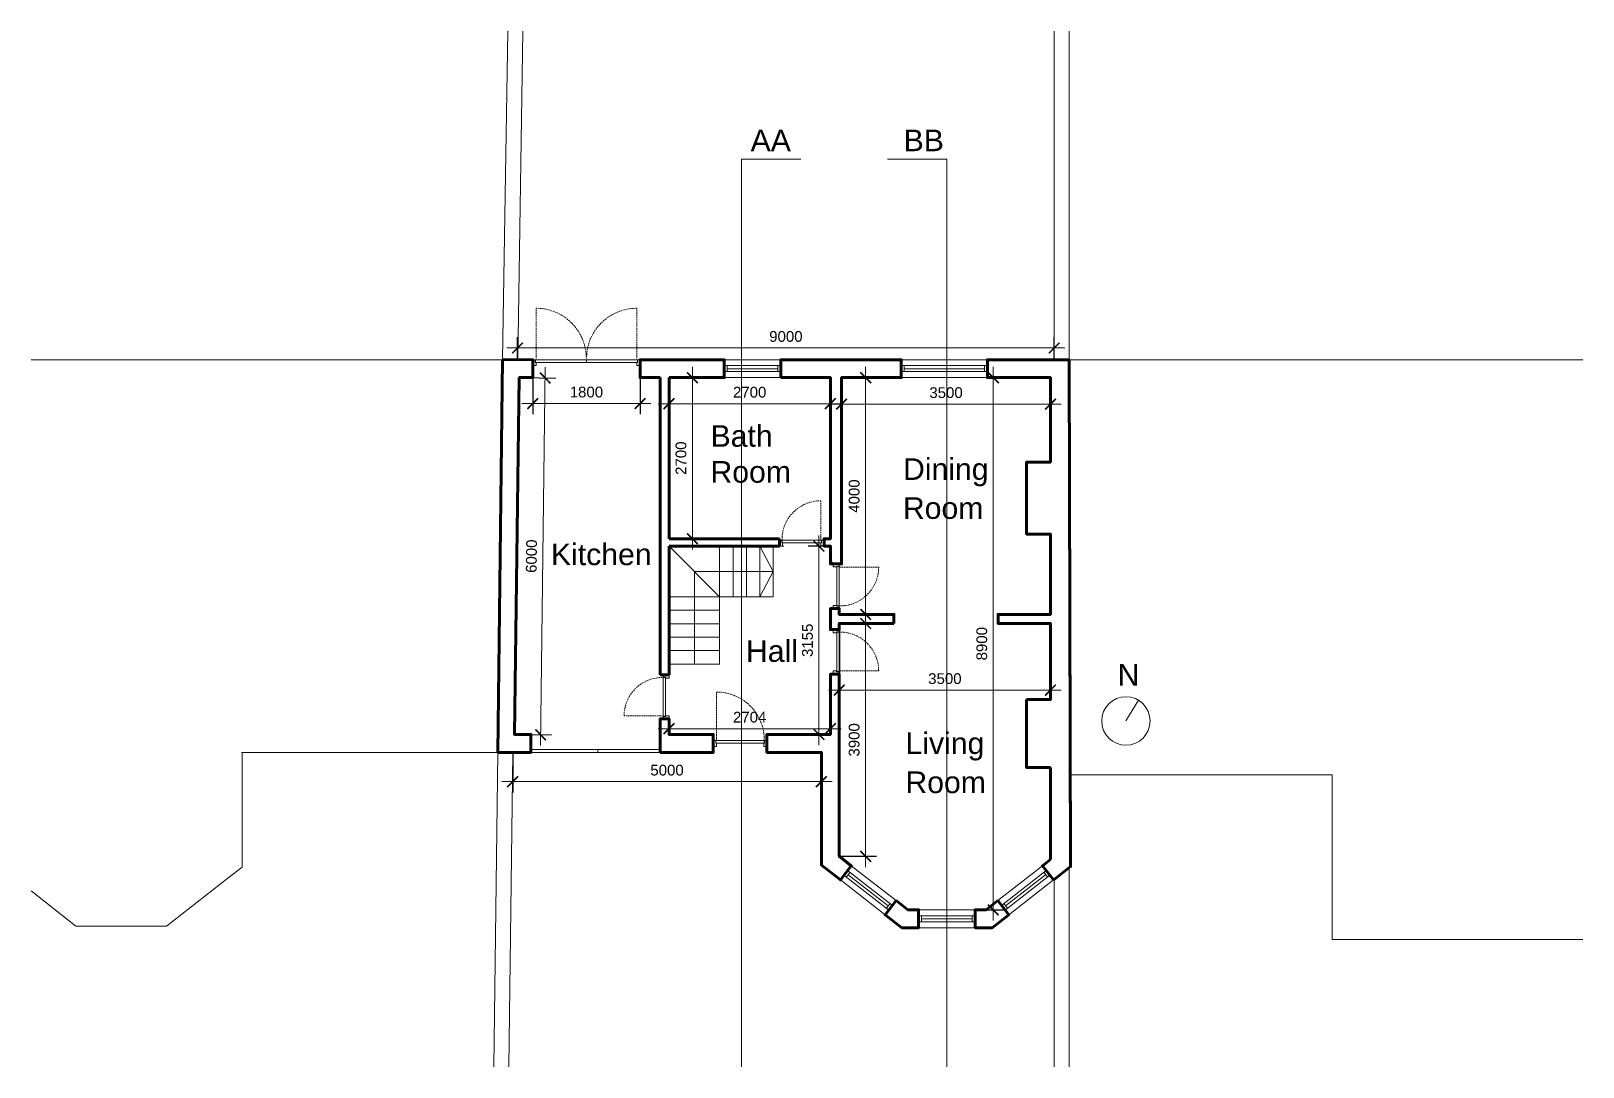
# Model space of a CAD drawing. Header units: millimetres. Extents: x -176873 to 104254, y -63587 to 101719.
# Drawn here: x 6540 to 32551, y -35358 to -18004 of the extents above; entities that cross this region are included whole.
import ezdxf

# ---------------------------------------------------------------- set-up
doc = ezdxf.new("R2010")
doc.units = ezdxf.units.MM
doc.layers.get('Defpoints').update_dxf_attribs({"lineweight": 5})
for name, color, linetype, lineweight in [('a-Dimension 10', 3, 'Continuous', 5), ('a-Dimension 200', 3, 'Continuous', 5), ('a-Hatch', 8, 'Continuous', 5)]:
    doc.layers.add(name, color=color, linetype=linetype, lineweight=lineweight)
for name, color, linetype in [('PDF2_25205$165$Griffith$Avenue$Survey$a-Above', 7, 'Continuous'), ('PDF2_Text', 7, 'Continuous'), ('PDF_25205$165$Griffith$Avenue$Survey$a-Elevation$2', 7, 'Continuous'), ('PDF_25205$165$Griffith$Avenue$Survey$a-Elevation$4', 7, 'Continuous'), ('PDF_25205$165$Griffith$Avenue$Survey$a-Hatch', 7, 'Continuous'), ('PDF_25205$165$Griffith$Avenue$Survey$a-Stairs', 7, 'Continuous'), ('PDF_25205$165$Griffith$Avenue$Survey$a-Walls', 7, 'Continuous'), ('PDF_25205$165$Griffith$Avenue$Survey$a-Windows', 7, 'Continuous'), ('PDF_a-Dimension 100', 7, 'Continuous')]:
    doc.layers.add(name, color=color, linetype=linetype)
doc.layers.add('PDF_25205$165$Griffith$Avenue$Survey$a-Doors', color=7, linetype='Continuous', true_color=0x989898)
doc.styles.add('Arial 100', font='Arial.ttf', dxfattribs={"height": 180})
doc.styles.add('PDF ArialMT', font='Arial.ttf')
doc.dimstyles.new('Arial Dimension 100', dxfattribs={"dimtxt": 180, "dimasz": 180, "dimexe": 180, "dimexo": 0, "dimgap": 100, "dimtad": 1, "dimdec": 0, "dimzin": 0, "dimdsep": 46, "dimtxsty": 'Arial 100', "dimblk": 'ARCHTICK', "dimcen": 0, "dimdle": 180, "dimclrd": 256, "dimclre": 256, "dimclrt": 7, "dimadec": 0, "dimazin": 0, "dimtfac": 1, "dimtdec": 0, "dimtix": 1, "dimtmove": 1, "dimatfit": 3, "dimldrblk": 'OPEN30', "dimfxl": 1, "dimtolj": 1, "dimtzin": 0, "dimlwd": -1, "dimarcsym": 0})

# ---------------------------------------------------------------- blocks, each defined once
blk = doc.blocks.new('_ArchTick')
at = {"layer": 'a-Dimension 10', "color": 0, "const_width": 0.15}
blk.add_lwpolyline([(-0.5, -0.5), (0.5, 0.5)], dxfattribs=at)
blk = doc.blocks.new('*D56')
at = {"layer": 'a-Dimension 200', "lineweight": -2, "transparency": 16777216}
for p, q in [((14949, -23811), (14949, -24425)), ((16749, -23811), (16749, -24425))]:
    blk.add_line(p, q, dxfattribs=at)
at = {"layer": 'a-Dimension 200', "transparency": 16777216}
blk.add_line((14769, -24245), (16929, -24245), dxfattribs=at)
at = {"layer": 'Defpoints', "color": 0, "transparency": 16777216}
for p in [(14949, -23811), (16749, -23811), (16749, -24245)]:
    blk.add_point(p, dxfattribs=at)
at = {"layer": 'a-Dimension 200', "transparency": 16777216, "xscale": 180, "yscale": 180, "zscale": 180, "rotation": 180}
blk.add_blockref('_ArchTick', (14949, -24245), dxfattribs=at)
at = {"layer": 'a-Dimension 200', "transparency": 16777216, "xscale": 180, "yscale": 180, "zscale": 180}
blk.add_blockref('_ArchTick', (16749, -24245), dxfattribs=at)
at = {"layer": 'a-Dimension 200', "color": 7, "transparency": 16777216, "insert": (15849, -24053), "char_height": 180, "attachment_point": 5, "style": 'Arial 100'}
blk.add_mtext('\\A1;1800', dxfattribs=at)
blk = doc.blocks.new('_Open30')
at = {"layer": 'a-Hatch', "color": 0, "lineweight": -2}
for p, q in [((-1, 0.27), (0, 0)), ((0, 0), (-1, -0.27)), ((0, 0), (-1, 0))]:
    blk.add_line(p, q, dxfattribs=at)
blk = doc.blocks.new('*D57')
at = {"layer": 'a-Dimension 200', "transparency": 16777216}
blk.add_line((15160, -23636), (15080, -29974), dxfattribs=at)
at = {"layer": 'a-Dimension 200', "lineweight": -2, "transparency": 16777216}
for p, q in [((14771, -23811), (15338, -23818)), ((14695, -29789), (15262, -29796))]:
    blk.add_line(p, q, dxfattribs=at)
at = {"layer": 'Defpoints', "color": 0, "transparency": 16777216}
for p in [(14771, -23811), (14695, -29789), (15082, -29794)]:
    blk.add_point(p, dxfattribs=at)
at = {"layer": 'a-Dimension 200', "transparency": 16777216, "xscale": 180, "yscale": 180, "zscale": 180}
for p, rotation in [((15158, -23816), 89.2698986124096), ((15082, -29794), 269.2698986124096)]:
    blk.add_blockref('_ArchTick', p, dxfattribs=dict(at, rotation=rotation))
at = {"layer": 'a-Dimension 200', "color": 7, "transparency": 16777216, "insert": (14928, -26802), "char_height": 180, "attachment_point": 5, "rotation": 89.2699, "style": 'Arial 100'}
blk.add_mtext('\\A1;6000', dxfattribs=at)
blk = doc.blocks.new('*D58')
at = {"layer": 'a-Dimension 200', "lineweight": -2, "transparency": 16777216}
for p, q in [((14613, -30089), (14613, -30759)), ((19787, -30089), (19787, -30759))]:
    blk.add_line(p, q, dxfattribs=at)
at = {"layer": 'a-Dimension 200', "transparency": 16777216}
blk.add_line((14433, -30579), (19967, -30579), dxfattribs=at)
at = {"layer": 'Defpoints', "color": 0, "transparency": 16777216}
for p in [(14613, -30089), (19787, -30089), (19787, -30579)]:
    blk.add_point(p, dxfattribs=at)
at = {"layer": 'a-Dimension 200', "transparency": 16777216, "xscale": 180, "yscale": 180, "zscale": 180, "rotation": 180}
blk.add_blockref('_ArchTick', (14613, -30579), dxfattribs=at)
at = {"layer": 'a-Dimension 200', "transparency": 16777216, "xscale": 180, "yscale": 180, "zscale": 180}
blk.add_blockref('_ArchTick', (19787, -30579), dxfattribs=at)
at = {"layer": 'a-Dimension 200', "color": 7, "transparency": 16777216, "insert": (17200, -30387), "char_height": 180, "attachment_point": 5, "style": 'Arial 100'}
blk.add_mtext('\\A1;5000', dxfattribs=at)
blk = doc.blocks.new('*D59')
at = {"layer": 'a-Dimension 200', "lineweight": -2, "transparency": 16777216}
for p, q in [((17233, -23811), (17233, -24427)), ((19937, -23811), (19937, -24427))]:
    blk.add_line(p, q, dxfattribs=at)
at = {"layer": 'a-Dimension 200', "transparency": 16777216}
blk.add_line((17053, -24247), (20117, -24247), dxfattribs=at)
at = {"layer": 'Defpoints', "color": 0, "transparency": 16777216}
for p in [(17233, -23811), (19937, -23811), (19937, -24247)]:
    blk.add_point(p, dxfattribs=at)
at = {"layer": 'a-Dimension 200', "transparency": 16777216, "xscale": 180, "yscale": 180, "zscale": 180, "rotation": 180}
blk.add_blockref('_ArchTick', (17233, -24247), dxfattribs=at)
at = {"layer": 'a-Dimension 200', "transparency": 16777216, "xscale": 180, "yscale": 180, "zscale": 180}
blk.add_blockref('_ArchTick', (19937, -24247), dxfattribs=at)
at = {"layer": 'a-Dimension 200', "color": 7, "transparency": 16777216, "insert": (18585, -24055), "char_height": 180, "attachment_point": 5, "style": 'Arial 100'}
blk.add_mtext('\\A1;2700', dxfattribs=at)
blk = doc.blocks.new('*D60')
at = {"layer": 'a-Dimension 200', "transparency": 16777216}
blk.add_line((17626, -23631), (17626, -26689), dxfattribs=at)
at = {"layer": 'a-Dimension 200', "lineweight": -2, "transparency": 16777216}
for p, q in [((17233, -23811), (17806, -23811)), ((17233, -26509), (17806, -26509))]:
    blk.add_line(p, q, dxfattribs=at)
at = {"layer": 'Defpoints', "color": 0, "transparency": 16777216}
for p in [(17233, -23811), (17233, -26509), (17626, -26509)]:
    blk.add_point(p, dxfattribs=at)
at = {"layer": 'a-Dimension 200', "transparency": 16777216, "xscale": 180, "yscale": 180, "zscale": 180}
for p, rotation in [((17626, -23811), 90), ((17626, -26509), 270)]:
    blk.add_blockref('_ArchTick', p, dxfattribs=dict(at, rotation=rotation))
at = {"layer": 'a-Dimension 200', "color": 7, "transparency": 16777216, "insert": (17434, -25160), "char_height": 180, "attachment_point": 5, "rotation": 90, "style": 'Arial 100'}
blk.add_mtext('\\A1;2700', dxfattribs=at)
blk = doc.blocks.new('*D61')
at = {"layer": 'a-Dimension 200', "lineweight": -2, "transparency": 16777216}
for p, q in [((20126, -23811), (20126, -24435)), ((23626, -23811), (23626, -24435))]:
    blk.add_line(p, q, dxfattribs=at)
at = {"layer": 'a-Dimension 200', "transparency": 16777216}
blk.add_line((19946, -24255), (23806, -24255), dxfattribs=at)
at = {"layer": 'Defpoints', "color": 0, "transparency": 16777216}
for p in [(20126, -23811), (23626, -23811), (23626, -24255)]:
    blk.add_point(p, dxfattribs=at)
at = {"layer": 'a-Dimension 200', "transparency": 16777216, "xscale": 180, "yscale": 180, "zscale": 180, "rotation": 180}
blk.add_blockref('_ArchTick', (20126, -24255), dxfattribs=at)
at = {"layer": 'a-Dimension 200', "transparency": 16777216, "xscale": 180, "yscale": 180, "zscale": 180}
blk.add_blockref('_ArchTick', (23626, -24255), dxfattribs=at)
at = {"layer": 'a-Dimension 200', "color": 7, "transparency": 16777216, "insert": (21876, -24063), "char_height": 180, "attachment_point": 5, "style": 'Arial 100'}
blk.add_mtext('\\A1;3500', dxfattribs=at)
blk = doc.blocks.new('*D62')
at = {"layer": 'a-Dimension 200', "transparency": 16777216}
blk.add_line((20529, -23631), (20529, -27958), dxfattribs=at)
at = {"layer": 'a-Dimension 200', "lineweight": -2, "transparency": 16777216}
for p, q in [((20126, -23811), (20709, -23811)), ((20088, -27778), (20709, -27778))]:
    blk.add_line(p, q, dxfattribs=at)
at = {"layer": 'Defpoints', "color": 0, "transparency": 16777216}
for p in [(20126, -23811), (20088, -27778), (20529, -27778)]:
    blk.add_point(p, dxfattribs=at)
at = {"layer": 'a-Dimension 200', "transparency": 16777216, "xscale": 180, "yscale": 180, "zscale": 180}
for p, rotation in [((20529, -23811), 90), ((20529, -27778), 270)]:
    blk.add_blockref('_ArchTick', p, dxfattribs=dict(at, rotation=rotation))
at = {"layer": 'a-Dimension 200', "color": 7, "transparency": 16777216, "insert": (20337, -25795), "char_height": 180, "attachment_point": 5, "rotation": 90, "style": 'Arial 100'}
blk.add_mtext('\\A1;4000', dxfattribs=at)
blk = doc.blocks.new('*D63')
at = {"layer": 'a-Dimension 200', "transparency": 16777216}
blk.add_line((20529, -32009), (20529, -27749), dxfattribs=at)
at = {"layer": 'a-Dimension 200', "lineweight": -2, "transparency": 16777216}
for p, q in [((20088, -27929), (20709, -27929)), ((20088, -31829), (20709, -31829))]:
    blk.add_line(p, q, dxfattribs=at)
at = {"layer": 'Defpoints', "color": 0, "transparency": 16777216}
for p in [(20088, -27929), (20529, -27929), (20088, -31829)]:
    blk.add_point(p, dxfattribs=at)
at = {"layer": 'a-Dimension 200', "transparency": 16777216, "xscale": 180, "yscale": 180, "zscale": 180}
for p, rotation in [((20529, -27929), 90), ((20529, -31829), 270)]:
    blk.add_blockref('_ArchTick', p, dxfattribs=dict(at, rotation=rotation))
at = {"layer": 'a-Dimension 200', "color": 7, "transparency": 16777216, "insert": (20337, -29879), "char_height": 180, "attachment_point": 5, "rotation": 90, "style": 'Arial 100'}
blk.add_mtext('\\A1;3900', dxfattribs=at)
blk = doc.blocks.new('*D64')
at = {"layer": 'a-Dimension 200', "transparency": 16777216}
blk.add_line((22668, -32906), (22668, -23631), dxfattribs=at)
at = {"layer": 'a-Dimension 200', "lineweight": -2, "transparency": 16777216}
for p, q in [((22570, -23811), (22848, -23811)), ((22547, -32726), (22848, -32726))]:
    blk.add_line(p, q, dxfattribs=at)
at = {"layer": 'Defpoints', "color": 0, "transparency": 16777216}
for p in [(22570, -23811), (22668, -23811), (22547, -32726)]:
    blk.add_point(p, dxfattribs=at)
at = {"layer": 'a-Dimension 200', "transparency": 16777216, "xscale": 180, "yscale": 180, "zscale": 180}
for p, rotation in [((22668, -23811), 90), ((22668, -32726), 270)]:
    blk.add_blockref('_ArchTick', p, dxfattribs=dict(at, rotation=rotation))
at = {"layer": 'a-Dimension 200', "color": 7, "transparency": 16777216, "insert": (22476, -28268), "char_height": 180, "attachment_point": 5, "rotation": 90, "style": 'Arial 100'}
blk.add_mtext('\\A1;8900', dxfattribs=at)
blk = doc.blocks.new('*D65')
at = {"layer": 'a-Dimension 200', "lineweight": -2, "transparency": 16777216}
for p, q in [((17233, -29789), (17233, -29512)), ((19937, -29789), (19937, -29512))]:
    blk.add_line(p, q, dxfattribs=at)
at = {"layer": 'a-Dimension 200', "transparency": 16777216}
blk.add_line((17053, -29692), (20117, -29692), dxfattribs=at)
at = {"layer": 'Defpoints', "color": 0, "transparency": 16777216}
for p in [(17233, -29789), (19937, -29692), (19937, -29789)]:
    blk.add_point(p, dxfattribs=at)
at = {"layer": 'a-Dimension 200', "transparency": 16777216, "xscale": 180, "yscale": 180, "zscale": 180, "rotation": 180}
blk.add_blockref('_ArchTick', (17233, -29692), dxfattribs=at)
at = {"layer": 'a-Dimension 200', "transparency": 16777216, "xscale": 180, "yscale": 180, "zscale": 180}
blk.add_blockref('_ArchTick', (19937, -29692), dxfattribs=at)
at = {"layer": 'a-Dimension 200', "color": 7, "transparency": 16777216, "insert": (18585, -29500), "char_height": 180, "attachment_point": 5, "style": 'Arial 100'}
blk.add_mtext('\\A1;2704', dxfattribs=at)
blk = doc.blocks.new('*D66')
at = {"layer": 'a-Dimension 200', "lineweight": -2, "transparency": 16777216}
for p, q in [((14694, -23509), (14694, -23134)), ((23689, -23510), (23689, -23134))]:
    blk.add_line(p, q, dxfattribs=at)
at = {"layer": 'a-Dimension 200', "transparency": 16777216}
blk.add_line((23869, -23314), (14514, -23314), dxfattribs=at)
at = {"layer": 'Defpoints', "color": 0, "transparency": 16777216}
for p in [(14694, -23314), (14694, -23509), (23689, -23510)]:
    blk.add_point(p, dxfattribs=at)
at = {"layer": 'a-Dimension 200', "transparency": 16777216, "xscale": 180, "yscale": 180, "zscale": 180, "rotation": 180}
blk.add_blockref('_ArchTick', (14694, -23314), dxfattribs=at)
at = {"layer": 'a-Dimension 200', "transparency": 16777216, "xscale": 180, "yscale": 180, "zscale": 180}
blk.add_blockref('_ArchTick', (23689, -23314), dxfattribs=at)
at = {"layer": 'a-Dimension 200', "color": 7, "transparency": 16777216, "insert": (19192, -23122), "char_height": 180, "attachment_point": 5, "style": 'Arial 100'}
blk.add_mtext('\\A1;9000', dxfattribs=at)
blk = doc.blocks.new('*D67')
at = {"layer": 'a-Dimension 200', "transparency": 16777216}
blk.add_line((19747, -26454), (19747, -29969), dxfattribs=at)
at = {"layer": 'a-Dimension 200', "lineweight": -2, "transparency": 16777216}
for p, q in [((19884, -26634), (19567, -26634)), ((19862, -29789), (19567, -29789))]:
    blk.add_line(p, q, dxfattribs=at)
at = {"layer": 'Defpoints', "color": 0, "transparency": 16777216}
for p in [(19884, -26634), (19747, -29789), (19862, -29789)]:
    blk.add_point(p, dxfattribs=at)
at = {"layer": 'a-Dimension 200', "transparency": 16777216, "xscale": 180, "yscale": 180, "zscale": 180}
for p, rotation in [((19747, -26634), 90), ((19747, -29789), 270)]:
    blk.add_blockref('_ArchTick', p, dxfattribs=dict(at, rotation=rotation))
at = {"layer": 'a-Dimension 200', "color": 7, "transparency": 16777216, "insert": (19555, -28211), "char_height": 180, "attachment_point": 5, "rotation": 90, "style": 'Arial 100'}
blk.add_mtext('\\A1;3155', dxfattribs=at)
blk = doc.blocks.new('*D68')
at = {"layer": 'a-Dimension 200', "lineweight": -2, "transparency": 16777216}
for p, q in [((20088, -27929), (20088, -29225)), ((23626, -27929), (23626, -29225))]:
    blk.add_line(p, q, dxfattribs=at)
at = {"layer": 'a-Dimension 200', "transparency": 16777216}
blk.add_line((19908, -29045), (23806, -29045), dxfattribs=at)
at = {"layer": 'Defpoints', "color": 0, "transparency": 16777216}
for p in [(20088, -27929), (23626, -27929), (23626, -29045)]:
    blk.add_point(p, dxfattribs=at)
at = {"layer": 'a-Dimension 200', "transparency": 16777216, "xscale": 180, "yscale": 180, "zscale": 180, "rotation": 180}
blk.add_blockref('_ArchTick', (20088, -29045), dxfattribs=at)
at = {"layer": 'a-Dimension 200', "transparency": 16777216, "xscale": 180, "yscale": 180, "zscale": 180}
blk.add_blockref('_ArchTick', (23626, -29045), dxfattribs=at)
at = {"layer": 'a-Dimension 200', "color": 7, "transparency": 16777216, "insert": (21857, -28854), "char_height": 180, "attachment_point": 5, "style": 'Arial 100'}
blk.add_mtext('\\A1;3500', dxfattribs=at)

msp = doc.modelspace()

# ---------------------------------------------------------------- linework, layer by layer
at = {"layer": 'PDF2_25205$165$Griffith$Avenue$Survey$a-Above', "lineweight": 9}
msp.add_line((18445.6, -35358.2), (18445.6, -20150.2), dxfattribs=at)
for points in [[(19442.3, -20150.2), (18445.6, -20150.2)], [(20893.9, -20150.2), (21890.5, -20150.2)], [(21890.5, -35358.2), (21890.5, -20150.2)]]:
    msp.add_lwpolyline(points, dxfattribs=at)
at = {"layer": 'PDF_25205$165$Griffith$Avenue$Survey$a-Doors', "lineweight": 9}
for points in [[(15004.6, -22667.1), (15004.6, -22647.9), (15019.5, -22647.9)], [(15004.6, -22703.4), (15004.6, -22677.8)], [(15004.6, -22741.8), (15004.6, -22716.2)], [(15004.6, -22780.2), (15004.6, -22754.6)], [(15004.6, -22816.4), (15004.6, -22793)], [(15004.6, -22854.8), (15004.6, -22829.2)], [(15004.6, -22893.2), (15004.6, -22867.6)], [(15032.3, -22647.9), (15055.7, -22650.1)], [(15068.5, -22650.1), (15087.7, -22652.2), (15094.1, -22652.2)], [(15106.9, -22654.3), (15132.5, -22658.6)], [(15143.2, -22660.7), (15168.8, -22662.9)], [(15181.6, -22667.1), (15205, -22673.5)], [(15217.8, -22675.7), (15241.3, -22682.1)], [(15254.1, -22686.3), (15277.5, -22694.9)], [(15290.3, -22699.1), (15313.8, -22707.7)], [(15324.5, -22711.9), (15328.7, -22711.9), (15347.9, -22720.5)], [(15358.6, -22726.8), (15382, -22737.5)], [(15394.8, -22743.9), (15403.4, -22748.2), (15416.2, -22754.6)], [(15426.8, -22761), (15448.2, -22773.8)], [(15458.8, -22780.2), (15473.8, -22788.7), (15480.2, -22795.1)], [(15490.8, -22801.5), (15510, -22816.4)], [(15520.7, -22825), (15539.9, -22839.9)], [(15550.5, -22848.4), (15569.7, -22865.5)], [(15578.3, -22874), (15597.5, -22891.1)], [(16120, -22874), (16100.8, -22891.1)], [(16147.7, -22848.4), (16128.5, -22865.5)], [(16177.5, -22825), (16158.4, -22839.9)], [(16207.4, -22801.5), (16188.2, -22816.4)], [(16239.4, -22780.2), (16224.5, -22788.7), (16218.1, -22795.1)], [(16271.4, -22761), (16250.1, -22773.8)], [(16303.4, -22743.9), (16294.8, -22748.2), (16282, -22754.6)], [(16339.6, -22726.8), (16316.2, -22737.5)], [(16373.8, -22711.9), (16369.5, -22711.9), (16350.3, -22720.5)], [(16407.9, -22699.1), (16384.4, -22707.7)], [(16444.1, -22686.3), (16420.7, -22694.9)], [(16480.4, -22675.7), (16456.9, -22682.1)], [(16516.6, -22667.1), (16493.2, -22673.5)], [(16555, -22660.7), (16529.4, -22662.9)], [(16591.3, -22654.3), (16565.7, -22658.6)], [(16629.7, -22650.1), (16610.5, -22652.2), (16604.1, -22652.2)], [(16665.9, -22647.9), (16642.5, -22650.1)], [(16693.7, -22667.1), (16693.7, -22647.9), (16678.7, -22647.9)], [(16693.7, -22703.4), (16693.7, -22677.8)], [(16693.7, -22741.8), (16693.7, -22716.2)], [(16693.7, -22780.2), (16693.7, -22754.6)], [(16693.7, -22816.4), (16693.7, -22793)], [(16693.7, -22854.8), (16693.7, -22829.2)], [(16693.7, -22893.2), (16693.7, -22867.6)], [(15004.6, -22931.6), (15004.6, -22906)], [(15004.6, -22967.8), (15004.6, -22944.4)], [(15004.6, -23006.2), (15004.6, -22980.6)], [(15004.6, -23044.6), (15004.6, -23019)], [(15004.6, -23080.9), (15004.6, -23057.4)], [(15004.6, -23119.3), (15004.6, -23093.7)], [(15004.6, -23157.7), (15004.6, -23132.1)], [(15606, -22899.6), (15623, -22918.8)], [(15631.6, -22927.3), (15648.6, -22946.5)], [(15657.2, -22955), (15672.1, -22976.4)], [(15678.5, -22984.9), (15693.4, -23006.2)], [(15702, -23016.9), (15706.2, -23023.3), (15714.8, -23038.2)], [(15721.1, -23048.9), (15733.9, -23070.2)], [(15740.3, -23080.9), (15748.9, -23093.7), (15753.1, -23102.2)], [(15757.4, -23115), (15770.2, -23136.3)], [(15774.5, -23149.1), (15785.1, -23168.3), (15785.1, -23170.5)], [(15923.8, -23149.1), (15913.1, -23168.3), (15913.1, -23170.5)], [(15940.8, -23115), (15928, -23136.3)], [(15957.9, -23080.9), (15949.3, -23093.7), (15945.1, -23102.2)], [(15977.1, -23048.9), (15964.3, -23070.2)], [(15996.3, -23016.9), (15992, -23023.3), (15983.5, -23038.2)], [(16019.7, -22984.9), (16004.8, -23006.2)], [(16041.1, -22955), (16026.1, -22976.4)], [(16066.6, -22927.3), (16049.6, -22946.5)], [(16092.2, -22899.6), (16075.2, -22918.8)], [(16693.7, -22931.6), (16693.7, -22906)], [(16693.7, -22967.8), (16693.7, -22944.4)], [(16693.7, -23006.2), (16693.7, -22980.6)], [(16693.7, -23044.6), (16693.7, -23019)], [(16693.7, -23080.9), (16693.7, -23057.4)], [(16693.7, -23119.3), (16693.7, -23093.7)], [(16693.7, -23157.7), (16693.7, -23132.1)], [(15004.6, -23196), (15004.6, -23170.5)], [(15004.6, -23232.3), (15004.6, -23208.8)], [(15004.6, -23270.7), (15004.6, -23245.1)], [(15004.6, -23309.1), (15004.6, -23283.5)], [(15004.6, -23345.3), (15004.6, -23321.9)], [(15004.6, -23383.7), (15004.6, -23358.1)], [(15004.6, -23422.1), (15004.6, -23396.5)], [(15789.4, -23183.2), (15797.9, -23206.7)], [(15802.2, -23219.5), (15810.7, -23243)], [(15815, -23253.6), (15819.3, -23279.2)], [(15823.5, -23289.9), (15829.9, -23315.5)], [(15832, -23328.3), (15836.3, -23351.7)], [(15838.4, -23364.5), (15840.6, -23390.1)], [(15842.7, -23402.9), (15844.8, -23409.3), (15844.8, -23428.5)], [(15855.5, -23402.9), (15853.4, -23409.3), (15853.4, -23428.5)], [(15859.8, -23364.5), (15857.6, -23390.1)], [(15866.2, -23328.3), (15861.9, -23351.7)], [(15874.7, -23289.9), (15868.3, -23315.5)], [(15883.2, -23253.6), (15879, -23279.2)], [(15896, -23219.5), (15887.5, -23243)], [(15908.8, -23183.2), (15900.3, -23206.7)], [(16693.7, -23196), (16693.7, -23170.5)], [(16693.7, -23232.3), (16693.7, -23208.8)], [(16693.7, -23270.7), (16693.7, -23245.1)], [(16693.7, -23309.1), (16693.7, -23283.5)], [(16693.7, -23345.3), (16693.7, -23321.9)], [(16693.7, -23383.7), (16693.7, -23358.1)], [(16693.7, -23422.1), (16693.7, -23396.5)], [(15004.6, -23460.5), (15004.6, -23434.9)], [(15004.6, -23490.4), (15004.6, -23473.3)], [(15844.8, -23439.2), (15847, -23464.8)], [(15847, -23477.6), (15849.1, -23490.4)], [(15851.2, -23477.6), (15849.1, -23490.4)], [(15853.4, -23439.2), (15851.2, -23464.8)], [(16693.7, -23460.5), (16693.7, -23434.9)], [(16693.7, -23490.4), (16693.7, -23473.3)], [(19378.7, -26009.4), (19397.8, -25994.6)], [(19408.4, -25988.3), (19429.5, -25973.5)], [(19440.1, -25967.1), (19461.3, -25956.5)], [(19471.8, -25950.2), (19495.1, -25937.5)], [(19505.7, -25933.2), (19529, -25922.7)], [(19539.6, -25918.4), (19560.7, -25910), (19562.8, -25910)], [(19575.5, -25905.7), (19598.8, -25899.4)], [(19611.5, -25895.2), (19632.7, -25888.8), (19634.8, -25888.8)], [(19647.5, -25886.7), (19672.9, -25882.5)], [(19685.6, -25880.3), (19704.6, -25876.1), (19708.8, -25876.1)], [(19721.5, -25876.1), (19746.9, -25874)], [(19776.6, -25893), (19776.6, -25874), (19759.6, -25874)], [(19776.6, -25929), (19776.6, -25905.7)], [(19776.6, -25967.1), (19776.6, -25941.7)], [(19776.6, -26005.2), (19776.6, -25979.8)], [(19175.6, -26276.1), (19186.2, -26252.8)], [(19190.4, -26240.1), (19203.1, -26218.9)], [(19209.4, -26208.3), (19220, -26187.2)], [(19226.4, -26174.5), (19241.2, -26155.4)], [(19249.7, -26144.9), (19262.4, -26123.7)], [(19270.8, -26115.2), (19287.7, -26096.2)], [(19296.2, -26087.7), (19313.1, -26068.7)], [(19321.6, -26060.2), (19340.6, -26043.3)], [(19349.1, -26034.8), (19368.2, -26017.9)], [(19776.6, -26041.2), (19776.6, -26017.9)], [(19776.6, -26079.3), (19776.6, -26053.9)], [(19776.6, -26117.3), (19776.6, -26092)], [(19776.6, -26155.4), (19776.6, -26130)], [(19776.6, -26191.4), (19776.6, -26168.1)], [(19776.6, -26229.5), (19776.6, -26204.1)], [(19776.6, -26267.6), (19776.6, -26242.2)], [(19126.9, -26494), (19129, -26468.6)], [(19126.9, -26523.6), (19126.9, -26506.7)], [(19129, -26455.9), (19129, -26451.7), (19133.3, -26432.6)], [(19135.4, -26419.9), (19139.6, -26394.6)], [(19141.7, -26381.9), (19141.7, -26379.7), (19148.1, -26358.6)], [(19152.3, -26345.9), (19158.7, -26322.6)], [(19162.9, -26309.9), (19171.4, -26286.6)], [(19776.6, -26305.7), (19776.6, -26280.3)], [(19776.6, -26341.6), (19776.6, -26316.3)], [(19776.6, -26379.7), (19776.6, -26354.3)], [(19776.6, -26417.8), (19776.6, -26392.4)], [(19776.6, -26453.8), (19776.6, -26430.5)], [(19776.6, -26491.9), (19776.6, -26466.5)], [(19776.6, -26523.6), (19776.6, -26504.6)], [(20098.2, -26984.9), (20117.2, -26984.9)], [(20129.9, -26984.9), (20153.2, -26984.9)], [(20165.9, -26984.9), (20191.3, -26984.9)], [(20204, -26984.9), (20229.4, -26984.9)], [(20242.1, -26984.9), (20267.5, -26984.9)], [(20278.1, -26984.9), (20303.5, -26984.9)], [(20316.2, -26984.9), (20341.6, -26984.9)], [(20354.2, -26984.9), (20379.6, -26984.9)], [(20392.3, -26984.9), (20415.6, -26984.9)], [(20428.3, -26984.9), (20453.7, -26984.9)], [(20466.4, -26984.9), (20491.8, -26984.9)], [(20504.5, -26984.9), (20529.9, -26984.9)], [(20540.5, -26984.9), (20565.9, -26984.9)], [(20578.6, -26984.9), (20603.9, -26984.9)], [(20616.6, -26984.9), (20642, -26984.9)], [(20654.7, -26984.9), (20678, -26984.9)], [(20690.7, -26984.9), (20716.1, -26984.9)], [(20728.8, -26984.9), (20747.8, -26984.9), (20747.8, -27001.9)], [(20745.7, -27014.6), (20745.7, -27040)], [(20665.3, -27300.2), (20652.6, -27321.4)], [(20684.4, -27266.4), (20671.7, -27289.7)], [(20697.1, -27232.5), (20688.6, -27255.8)], [(20711.9, -27198.7), (20703.4, -27221.9)], [(20722.4, -27162.7), (20716.1, -27186)], [(20733, -27126.7), (20730.9, -27128.8), (20726.7, -27150)], [(20739.4, -27088.6), (20735.1, -27114)], [(20743.6, -27052.7), (20743.6, -27056.9), (20741.5, -27075.9)], [(20400.8, -27558.4), (20379.6, -27571.1)], [(20434.7, -27541.5), (20413.5, -27552)], [(20466.4, -27520.3), (20445.2, -27535.1)], [(20496, -27499.1), (20474.9, -27511.8)], [(20525.7, -27473.8), (20506.6, -27490.7)], [(20553.2, -27448.4), (20534.1, -27465.3)], [(20578.6, -27420.9), (20561.6, -27439.9)], [(20603.9, -27393.3), (20587, -27412.4)], [(20625.1, -27363.7), (20610.3, -27384.9)], [(20646.3, -27332), (20631.5, -27353.1)], [(20115.1, -27634.6), (20098.2, -27634.6)], [(20151.1, -27632.5), (20125.7, -27634.6)], [(20189.2, -27628.2), (20170.2, -27630.3), (20163.8, -27632.5)], [(20225.2, -27621.9), (20201.9, -27626.1)], [(20263.3, -27613.4), (20242.1, -27619.8), (20237.9, -27619.8)], [(20299.2, -27602.8), (20273.8, -27609.2)], [(20333.1, -27590.1), (20311.9, -27598.6), (20309.8, -27598.6)], [(20369.1, -27575.3), (20345.8, -27585.9)], [(20104.6, -28074.7), (20098.2, -28072.6)], [(20142.6, -28076.8), (20117.2, -28074.7)], [(20178.6, -28079), (20170.2, -28076.8), (20153.2, -28076.8)], [(20216.7, -28085.3), (20191.3, -28081.1)], [(20252.7, -28091.6), (20242.1, -28089.5), (20227.3, -28087.4)], [(20288.7, -28102.2), (20265.4, -28095.9)], [(20324.6, -28114.9), (20311.9, -28110.7), (20301.3, -28106.5)], [(20358.5, -28129.7), (20335.2, -28119.2)], [(20392.3, -28144.6), (20379.6, -28138.2), (20371.2, -28134)], [(20426.2, -28163.6), (20402.9, -28150.9)], [(20457.9, -28182.6), (20443.1, -28172.1), (20436.8, -28169.9)], [(20487.6, -28203.8), (20468.5, -28191.1)], [(20517.2, -28227.1), (20502.4, -28214.4), (20498.1, -28212.3)], [(20544.7, -28252.5), (20525.7, -28235.5)], [(20572.2, -28280), (20557.4, -28263.1), (20555.3, -28260.9)], [(20595.5, -28307.5), (20580.7, -28288.4)], [(20618.8, -28337.1), (20606.1, -28318.1), (20603.9, -28316)], [(20642, -28366.7), (20627.2, -28347.7)], [(20661.1, -28400.6), (20648.4, -28377.3)], [(20678, -28432.3), (20667.4, -28411.2)], [(20694.9, -28466.2), (20684.4, -28442.9)], [(20707.6, -28502.2), (20699.2, -28478.9)], [(20720.3, -28536), (20711.9, -28512.7)], [(20730.9, -28572), (20722.4, -28548.7)], [(20737.3, -28610.1), (20733, -28584.7)], [(16911.4, -28868.3), (16934.7, -28861.9)], [(16947.4, -28857.7), (16970.6, -28851.3)], [(16983.3, -28849.2), (17006.6, -28845)], [(17019.3, -28842.9), (17044.7, -28838.6)], [(17057.4, -28836.5), (17080.7, -28836.5)], [(17093.4, -28834.4), (17120.9, -28832.3)], [(20098.2, -28724.4), (20117.2, -28724.4)], [(20129.9, -28724.4), (20153.2, -28724.4)], [(20165.9, -28724.4), (20191.3, -28724.4)], [(20204, -28724.4), (20229.4, -28724.4)], [(20242.1, -28724.4), (20267.5, -28724.4)], [(20278.1, -28724.4), (20303.5, -28724.4)], [(20316.2, -28724.4), (20341.6, -28724.4)], [(20354.2, -28724.4), (20379.6, -28724.4)], [(20392.3, -28724.4), (20415.6, -28724.4)], [(20428.3, -28724.4), (20453.7, -28724.4)], [(20466.4, -28724.4), (20491.8, -28724.4)], [(20504.5, -28724.4), (20529.9, -28724.4)], [(20540.5, -28724.4), (20565.9, -28724.4)], [(20578.6, -28724.4), (20603.9, -28724.4)], [(20616.6, -28724.4), (20642, -28724.4)], [(20654.7, -28724.4), (20678, -28724.4)], [(20690.7, -28724.4), (20716.1, -28724.4)], [(20728.8, -28724.4), (20747.8, -28724.4), (20745.7, -28696.8)], [(20743.6, -28646.1), (20739.4, -28622.8)], [(20745.7, -28684.2), (20743.6, -28658.8)], [(16570.7, -29149.7), (16579.2, -29132.8), (16583.4, -29128.5)], [(16589.7, -29117.9), (16604.6, -29096.8)], [(16610.9, -29086.2), (16621.5, -29073.5), (16627.8, -29067.2)], [(16636.3, -29058.7), (16653.2, -29039.7)], [(16659.6, -29029.1), (16668, -29020.6), (16678.6, -29012.1)], [(16687.1, -29003.7), (16706.1, -28986.8)], [(16714.6, -28978.3), (16723.1, -28974.1), (16735.7, -28963.5)], [(16746.3, -28957.1), (16765.4, -28942.3)], [(16776, -28933.9), (16780.2, -28931.7), (16797.1, -28923.3)], [(16807.7, -28916.9), (16831, -28904.2)], [(16841.6, -28897.9), (16843.7, -28895.8), (16864.8, -28887.3)], [(16875.4, -28883.1), (16898.7, -28874.6)], [(18030.8, -29096.8), (18030.8, -29077.7), (18052, -29079.9)], [(18030.8, -29134.9), (18030.8, -29109.5)], [(18090, -29079.9), (18064.6, -29079.9)], [(18128.1, -29084.1), (18109.1, -29082), (18102.7, -29082)], [(18164.1, -29090.4), (18138.7, -29086.2)], [(18200.1, -29096.8), (18187.4, -29092.6), (18176.8, -29092.6)], [(18238.2, -29105.3), (18212.8, -29101)], [(18274.1, -29115.8), (18263.6, -29111.6), (18248.7, -29109.5)], [(18308, -29128.5), (18284.7, -29120.1)], [(16486.1, -29395.2), (16490.3, -29371.9)], [(16492.4, -29359.2), (16496.6, -29333.8)], [(16498.7, -29323.2), (16507.2, -29297.8)], [(16509.3, -29285.1), (16517.8, -29261.8)], [(16522, -29251.3), (16530.5, -29228)], [(16536.8, -29215.3), (16545.3, -29196.2), (16545.3, -29192)], [(16551.6, -29181.4), (16564.3, -29160.3)], [(18030.8, -29173), (18030.8, -29147.6)], [(18030.8, -29208.9), (18030.8, -29185.7)], [(18030.8, -29247), (18030.8, -29221.6)], [(18030.8, -29285.1), (18030.8, -29259.7)], [(18030.8, -29321.1), (18030.8, -29297.8)], [(18030.8, -29359.2), (18030.8, -29333.8)], [(18030.8, -29397.3), (18030.8, -29371.9)], [(18344, -29141.2), (18337.6, -29139.1), (18320.7, -29132.8)], [(18377.8, -29158.2), (18354.6, -29147.6)], [(18411.7, -29175.1), (18407.5, -29173), (18388.4, -29164.5)], [(18443.4, -29194.1), (18422.3, -29181.4)], [(18475.2, -29213.2), (18454, -29200.5)], [(18504.8, -29236.4), (18485.7, -29221.6)], [(18536.5, -29257.6), (18515.4, -29242.8)], [(18564, -29283), (18545, -29266.1)], [(18591.6, -29308.4), (18572.5, -29291.5)], [(18616.9, -29335.9), (18600, -29316.9)], [(18642.3, -29363.4), (18625.4, -29344.4)], [(18665.6, -29393), (18650.8, -29371.9)], [(16494.5, -29473.5), (16481.8, -29473.5), (16481.8, -29445.9)], [(16483.9, -29433.2), (16483.9, -29407.9)], [(16532.6, -29473.5), (16507.2, -29473.5)], [(16570.7, -29473.5), (16545.3, -29473.5)], [(16608.8, -29473.5), (16583.4, -29473.5)], [(16644.8, -29473.5), (16619.4, -29473.5)], [(16682.8, -29473.5), (16657.5, -29473.5)], [(16720.9, -29473.5), (16695.5, -29473.5)], [(16756.9, -29473.5), (16733.6, -29473.5)], [(16795, -29473.5), (16769.6, -29473.5)], [(16833.1, -29473.5), (16807.7, -29473.5)], [(16871.2, -29473.5), (16845.8, -29473.5)], [(16907.2, -29473.5), (16881.8, -29473.5)], [(16945.2, -29473.5), (16919.8, -29473.5)], [(16983.3, -29473.5), (16957.9, -29473.5)], [(17019.3, -29473.5), (16996, -29473.5)], [(17057.4, -29473.5), (17032, -29473.5)], [(17095.5, -29473.5), (17070.1, -29473.5)], [(17120.9, -29473.5), (17108.2, -29473.5)], [(18030.8, -29435.4), (18030.8, -29410)], [(18030.8, -29471.3), (18030.8, -29448.1)], [(18030.8, -29509.4), (18030.8, -29484)], [(18030.8, -29547.5), (18030.8, -29522.1)], [(18030.8, -29585.6), (18030.8, -29560.2)], [(18030.8, -29621.6), (18030.8, -29596.2)], [(18030.8, -29659.7), (18030.8, -29634.3)], [(18688.9, -29422.7), (18672, -29403.6)], [(18707.9, -29454.4), (18695.2, -29433.2)], [(18727, -29486.1), (18714.3, -29465)], [(18746, -29520), (18735.4, -29501), (18733.3, -29496.7)], [(18760.8, -29553.9), (18750.3, -29530.6)], [(18775.7, -29587.7), (18769.3, -29572.9), (18767.2, -29564.4)], [(18788.3, -29623.7), (18779.9, -29600.4)], [(18798.9, -29659.7), (18796.8, -29647), (18792.6, -29634.3)], [(18030.8, -29697.8), (18030.8, -29672.4)], [(18030.8, -29733.7), (18030.8, -29710.5)], [(18030.8, -29771.8), (18030.8, -29746.4)], [(18030.8, -29809.9), (18030.8, -29784.5)], [(18030.8, -29848), (18030.8, -29822.6)], [(18030.8, -29879.7), (18030.8, -29858.6)], [(18809.5, -29695.6), (18803.2, -29670.2)], [(18818, -29731.6), (18815.9, -29723.1), (18811.6, -29708.3)], [(18822.2, -29769.7), (18818, -29744.3)], [(18826.4, -29805.7), (18826.4, -29799.3), (18824.3, -29780.3)], [(18828.6, -29843.8), (18828.6, -29818.4)], [(18830.7, -29879.7), (18830.7, -29856.5)]]:
    msp.add_lwpolyline(points, dxfattribs=at)
at = {"layer": 'PDF_25205$165$Griffith$Avenue$Survey$a-Doors', "color": 7, "lineweight": 9}
for points in [[(14959.8, -23509.6), (14949.1, -23509.6)], [(14949.1, -23609.8), (14959.8, -23609.8)], [(16738.4, -23509.6), (16749.1, -23509.6)], [(16749.1, -23609.8), (16738.4, -23609.8)], [(19082.5, -26534.2), (19090.9, -26534.2)], [(19090.9, -26633.7), (19082.5, -26633.7)], [(19831.6, -26534.2), (19821, -26534.2)], [(19821, -26633.7), (19831.6, -26633.7)], [(19986.1, -26940.5), (19986.1, -26929.9)], [(20087.6, -26929.9), (20087.6, -26940.5)], [(19986.1, -27668.4), (19986.1, -27679)], [(20087.6, -27679), (20087.6, -27668.4)], [(19986.1, -28038.7), (19986.1, -28030.3)], [(20087.6, -28030.3), (20087.6, -28038.7)], [(17133.6, -28790), (17133.6, -28798.4)], [(17233, -28798.4), (17233, -28790)], [(19986.1, -28768.8), (19986.1, -28779.4)], [(20087.6, -28779.4), (20087.6, -28768.8)], [(17133.6, -29528.5), (17133.6, -29520)], [(17233, -29520), (17233, -29528.5)], [(17975.8, -29888.2), (17984.2, -29888.2)], [(18875.1, -29888.2), (18864.5, -29888.2)], [(17082.8, -30038.4), (14918, -30038.4)], [(17082.8, -30089.2), (14918, -30089.2)], [(16039.6, -30089.2), (16039.6, -30038.4)], [(17984.2, -29989.8), (17975.8, -29989.8)], [(18864.5, -29989.8), (18875.1, -29989.8)]]:
    msp.add_lwpolyline(points, dxfattribs=at)
for points in [[(14959.8, -23509.6), (14991.8, -23509.6), (14991.8, -23556.5), (15004.6, -23556.5), (15004.6, -23609.8), (14959.8, -23609.8)], [(14993.9, -23509.6), (15849.1, -23509.6), (15849.1, -23554.3), (14993.9, -23554.3)], [(16704.3, -23509.6), (15849.1, -23509.6), (15849.1, -23554.3), (16704.3, -23554.3)], [(16738.4, -23509.6), (16706.5, -23509.6), (16706.5, -23556.5), (16693.7, -23556.5), (16693.7, -23609.8), (16738.4, -23609.8)], [(19090.9, -26534.2), (19124.8, -26534.2), (19124.8, -26580.8), (19135.4, -26580.8), (19135.4, -26633.7), (19090.9, -26633.7)], [(19787.1, -26534.2), (19126.9, -26534.2), (19126.9, -26578.7), (19787.1, -26578.7)], [(19821, -26534.2), (19789.3, -26534.2), (19789.3, -26580.8), (19778.7, -26580.8), (19778.7, -26633.7), (19821, -26633.7)], [(20087.6, -26940.5), (20087.6, -26972.2), (20041.1, -26972.2), (20041.1, -26982.8), (19986.1, -26982.8), (19986.1, -26940.5)], [(20087.6, -26974.4), (20087.6, -27634.6), (20043.2, -27634.6), (20043.2, -26974.4)], [(20087.6, -27668.4), (20087.6, -27636.7), (20041.1, -27636.7), (20041.1, -27626.1), (19986.1, -27626.1), (19986.1, -27668.4)], [(20087.6, -28038.7), (20087.6, -28070.5), (20041.1, -28070.5), (20041.1, -28083.2), (19986.1, -28083.2), (19986.1, -28038.7)], [(20087.6, -28734.9), (20087.6, -28072.6), (20043.2, -28072.6), (20043.2, -28734.9)], [(17133.6, -28798.4), (17133.6, -28830.2), (17178, -28830.2), (17178, -28842.9), (17233, -28842.9), (17233, -28798.4)], [(17133.6, -29484), (17133.6, -28832.3), (17175.9, -28832.3), (17175.9, -29484)], [(20087.6, -28768.8), (20087.6, -28737.1), (20041.1, -28737.1), (20041.1, -28724.4), (19986.1, -28724.4), (19986.1, -28768.8)], [(17133.6, -29520), (17133.6, -29486.1), (17178, -29486.1), (17178, -29475.6), (17233, -29475.6), (17233, -29520)], [(17984.2, -29888.2), (18018.1, -29888.2), (18018.1, -29934.8), (18028.7, -29934.8), (18028.7, -29989.8), (17984.2, -29989.8)], [(18020.2, -29888.2), (18830.7, -29888.2), (18830.7, -29932.6), (18020.2, -29932.6)], [(18864.5, -29888.2), (18832.8, -29888.2), (18832.8, -29934.8), (18820.1, -29934.8), (18820.1, -29989.8), (18864.5, -29989.8)]]:
    msp.add_lwpolyline(points, close=True, dxfattribs=at)
at = {"layer": 'PDF_25205$165$Griffith$Avenue$Survey$a-Elevation$2', "lineweight": 9}
msp.add_line((24891.1, -29562.4), (25101.1, -29215.2), dxfattribs=at)
for points in [[(14698, -23510.3), (6540.5, -23510.3)], [(32551.3, -23510.3), (23689.2, -23510.3)], [(6540.5, -32410.6), (7293.8, -32998.8), (8527.5, -32998.8), (8811, -32998.8), (9837.3, -32196.8), (10076.4, -32010.6), (10076.4, -30089.2)], [(14664.1, -30089.2), (10068, -30089.2)], [(23964.3, -30465.9), (28346.7, -30465.9), (28346.7, -33221), (32551.3, -33221)]]:
    msp.add_lwpolyline(points, dxfattribs=at)
msp.add_circle((24891.1, -29562.4), 405.8, dxfattribs=at)
at = {"layer": 'PDF_25205$165$Griffith$Avenue$Survey$a-Elevation$4', "lineweight": 20}
for points in [[(14533, -18004.5), (14439.8, -23508.3)], [(14782.6, -18008.5), (14698, -23512.4)], [(23689.2, -23510.3), (23689.2, -18008.5)], [(23938.9, -23510.3), (23938.9, -18008.5)], [(14363.6, -30089.2), (14298, -35358.3)], [(14613.3, -30089.2), (14547.7, -35358.3)], [(23689.2, -35358.3), (23689.2, -32218)], [(23938.9, -35358.3), (23938.9, -32021.2)]]:
    msp.add_lwpolyline(points, dxfattribs=at)
at = {"layer": 'PDF_25205$165$Griffith$Avenue$Survey$a-Hatch', "lineweight": 5}
for points in [[(14528.7, -18008.5), (14532.9, -18012.7)], [(22569.8, -23806.6), (22574, -23810.8)], [(19831.6, -26633.7), (19831.6, -26633.7)], [(19937.4, -26872.8), (19992.4, -26929.9)], [(19937.4, -26917.2), (19948, -26929.9)], [(17082.8, -28777.3), (17093.4, -28790)], [(23225.8, -30341), (23225.8, -30343.2)], [(19787.1, -31976.8), (19787.1, -31976.8)], [(28346.7, -33218.9), (28348.8, -33221)]]:
    msp.add_lwpolyline(points, dxfattribs=at)
at = {"layer": 'PDF_25205$165$Griffith$Avenue$Survey$a-Stairs', "lineweight": 15}
for points in [[(18980.9, -26633.7), (18980.9, -27484.3), (18081.6, -27484.3), (18081.6, -28610.1), (17233, -28610.1)], [(18081.6, -26633.7), (18081.6, -27484.3), (17233, -26633.7)], [(18308, -27484.3), (18308, -26633.7)], [(18532.3, -27484.3), (18532.3, -26633.7)], [(17658.4, -28610.1), (17658.4, -27059), (18980.9, -27059)], [(18081.6, -27484.3), (17233, -27484.3)], [(18081.6, -27708.6), (17233, -27708.6)], [(18081.6, -27935.1), (17233, -27935.1)], [(18081.6, -28159.4), (17233, -28159.4)], [(18081.6, -28383.7), (17233, -28383.7)]]:
    msp.add_lwpolyline(points, dxfattribs=at)
msp.add_lwpolyline([(18756.6, -26633.7), (18980.9, -27059), (18756.6, -27484.3)], close=True, dxfattribs=at)
at = {"layer": 'PDF_25205$165$Griffith$Avenue$Survey$a-Walls', "lineweight": 35}
msp.add_lwpolyline([(20087.6, -31828.7), (20087.6, -30402.4)], dxfattribs=at)
at = {"layer": 'PDF_25205$165$Griffith$Avenue$Survey$a-Windows', "lineweight": 9}
for points in [[(18157.8, -23510.3), (19107.9, -23510.3)], [(18157.8, -23609.8), (19107.9, -23609.8)], [(18206.4, -23709.2), (18206.4, -23609.8)], [(18206.4, -23660.6), (19057.1, -23660.6)], [(19057.1, -23709.2), (19057.1, -23609.8)], [(21126.6, -23510.3), (22569.8, -23510.3)], [(21126.6, -23609.8), (22569.8, -23609.8)], [(21175.3, -23709.2), (21175.3, -23609.8)], [(21175.3, -23660.6), (22521.1, -23660.6)], [(22521.1, -23709.2), (22521.1, -23609.8)], [(18157.8, -23709.2), (19107.9, -23709.2)], [(18157.8, -23810.8), (19107.9, -23810.8)], [(21126.6, -23709.2), (22569.8, -23709.2)], [(21126.6, -23810.8), (22569.8, -23810.8)], [(20288.7, -31987.4), (21037.7, -32571.4)], [(23492.4, -31987.4), (22743.3, -32571.4)], [(20104.6, -32224.4), (20853.6, -32808.4)], [(20165.9, -32146.1), (20915, -32730.1)], [(20206.1, -32175.7), (20267.5, -32097.4)], [(20227.3, -32065.7), (20976.4, -32651.8)], [(20235.7, -32137.6), (20906.5, -32660.3)], [(23553.8, -32065.7), (22804.7, -32651.8)], [(23615.1, -32146.1), (22866, -32730.1)], [(23545.3, -32137.6), (22874.5, -32660.3)], [(23676.5, -32224.4), (22927.4, -32808.4)], [(23574.9, -32175.7), (23513.6, -32097.4)], [(20876.9, -32698.4), (20938.3, -32620.1)], [(21416.5, -32725.9), (22366.6, -32725.9)], [(22906.2, -32698.4), (22844.9, -32620.1)], [(21416.5, -32825.3), (22366.6, -32825.3)], [(21416.5, -32924.8), (22366.6, -32924.8)], [(21416.5, -33026.4), (22366.6, -33026.4)], [(21465.2, -32924.8), (21465.2, -32825.3)], [(21465.2, -32876.1), (22315.9, -32876.1)], [(22315.9, -32924.8), (22315.9, -32825.3)]]:
    msp.add_lwpolyline(points, dxfattribs=at)
at = {"layer": 'PDF_a-Dimension 100', "lineweight": 70}
for p, q in [((14363.6, -30089.2), (14439.8, -23508.3)), ((17082.8, -28790), (17082.8, -23810.8)), ((17233, -23810.8), (17233, -26508.8)), ((17233, -26508.8), (19082.5, -26508.8)), ((19082.5, -26508.8), (19082.5, -26633.7)), ((19082.5, -26633.7), (17233, -26633.7)), ((17233, -26633.7), (17233, -28790)), ((17233, -28790), (17082.8, -28790))]:
    msp.add_line(p, q, dxfattribs=at)
for points in [[(14714.9, -23810.8), (14949.1, -23810.8), (14949.1, -23510.3), (14439.8, -23508.3)], [(17233, -23810.8), (17785.3, -23810.8), (18157.8, -23810.8), (18157.8, -23510.3), (16749.1, -23510.3), (16749.1, -23810.8), (17082.8, -23810.8)], [(23625.7, -29202.6), (23625.7, -27928.7), (22749.7, -27928.7), (22749.7, -27778.5), (23625.7, -27778.5), (23625.7, -26430.5), (23225.8, -26430.5), (23225.8, -25224.4), (23625.7, -25224.4), (23625.7, -23810.8), (22569.8, -23810.8), (22569.8, -23510.3), (23938.9, -23510.3)], [(23964.3, -31949.3), (23938.9, -23510.3), (23964.3, -32002.2), (23680.7, -32224.4)], [(14363.6, -30089.2), (14816.5, -30089.2), (14918, -30089.2), (14918, -29788.7), (14642.9, -29788.7), (14719.1, -23810.8)], [(23225.8, -25827.4), (23225.8, -26187.2)], [(23225.8, -30343.2), (23225.8, -29202.6)], [(18875.1, -29788.7), (19156.5, -29788.7)], [(23625.7, -30343.2), (23625.7, -31883.7)], [(23625.7, -31883.7), (23492.4, -31987.4), (23676.5, -32224.4)]]:
    msp.add_lwpolyline(points, dxfattribs=at)
for points in [[(19107.9, -23810.8), (19107.9, -23510.3), (21126.6, -23510.3), (21126.6, -23810.8), (20125.7, -23810.8), (20125.7, -26929.9), (19937.4, -26929.9), (19937.4, -26633.7), (19831.6, -26633.7), (19831.6, -26508.8), (19937.4, -26508.8), (19937.4, -23810.8)], [(21001.8, -27928.7), (20087.6, -27928.7), (20087.6, -28030.3), (19937.4, -28030.3), (19937.4, -27679), (20087.6, -27679), (20087.6, -27778.5), (21001.8, -27778.5)], [(20087.6, -28779.4), (19937.4, -28779.4), (19937.4, -29788.7), (19787.1, -29788.7), (18875.1, -29788.7), (18875.1, -30089.2), (19787.1, -30089.2), (19787.1, -31976.8), (20104.6, -32224.4), (20288.7, -31987.4), (20087.6, -31828.7), (20087.6, -29788.7)], [(23225.8, -29202.6), (23625.7, -29202.6)], [(17082.8, -30089.2), (17975.8, -30089.2), (17975.8, -29788.7), (17410.8, -29788.7), (17233, -29788.7), (17233, -29528.5), (17082.8, -29528.5), (17082.8, -29788.7)], [(23625.7, -30343.2), (23225.8, -30343.2)], [(21037.7, -32571.4), (21234.5, -32725.9), (21416.5, -32725.9), (21416.5, -33026.4), (21133, -33026.4), (20853.6, -32808.4)], [(22743.3, -32571.4), (22546.5, -32725.9), (22366.6, -32725.9), (22366.6, -33026.4), (22650.2, -33026.4), (22927.4, -32808.4)]]:
    msp.add_lwpolyline(points, close=True, dxfattribs=at)
at = {"layer": 'PDF_a-Dimension 100', "lineweight": 5}
for points in [[(18157.8, -23810.8), (17946.1, -23810.8)], [(19522.6, -23810.8), (19217.9, -23810.8)], [(23625.7, -23810.8), (23625.7, -24280.6)], [(19937.4, -24894.2), (19937.4, -25127)], [(20125.7, -25224.4), (20125.7, -24767.3)], [(23625.7, -25224.4), (23625.7, -24767.3)], [(20125.7, -25827.4), (20125.7, -26187.2)], [(18157.8, -26508.8), (17946.1, -26508.8)], [(18875.1, -26633.7), (19156.5, -26633.7)], [(19937.4, -29788.7), (19937.4, -29405.7)], [(20087.6, -29579.3), (20087.6, -29765.5)], [(19507.8, -29788.7), (19217.9, -29788.7)]]:
    msp.add_lwpolyline(points, dxfattribs=at)

# ---------------------------------------------------------------- texts
at = {"layer": 'PDF2_Text', "extrusion": (0, 0, -1), "insert": (19276.4, -19836.2), "char_height": 362.04, "attachment_point": 4, "text_direction": (-1, 0, 0), "style": 'PDF ArialMT'}
msp.add_mtext('AA', dxfattribs=at)
at = {"layer": 'PDF2_Text', "char_height": 362.04, "attachment_point": 4, "style": 'PDF ArialMT'}
for s, insert in [('BB', (21165.9, -19836.2)), ('Bath', (17930.2, -24790.5)), ('Room', (17928, -25391.5)), ('Dining', (21155.4, -25397.4)), ('Room', (21153.2, -25998.4)), ('Kitchen', (15254.6, -26773.6)), ('Hall', (18522.9, -28393.8)), ('Living', (21197.3, -29990.6)), ('Room', (21195.2, -30591.6))]:
    msp.add_mtext(s, dxfattribs=dict(at, insert=insert))
at = {"layer": 'PDF_25205$165$Griffith$Avenue$Survey$a-Elevation$2', "lineweight": 9, "insert": (24751.1, -28789.9), "char_height": 362, "attachment_point": 4, "style": 'PDF ArialMT'}
msp.add_mtext('N', dxfattribs=at)

# ---------------------------------------------------------------- dimensions: what is measured, and where the dimension line sits
at = {"layer": 'a-Dimension 200'}
for base, p1, p2, text, picture, middle in [((14694.5, -23314), (23689.2, -23510.3), (14694.5, -23509.3), '9000', '*D66', (19191.8, -23122.1)), ((19937.4, -24246.7), (17233, -23810.8), (19937.4, -23810.8), '2700', '*D59', (18585.2, -24054.8)), ((23625.7, -29045.5), (20087.6, -27928.7), (23625.7, -27928.7), '3500', '*D68', (21856.7, -28853.5)), ((19787.1, -30579.4), (14613.3, -30089.2), (19787.1, -30089.2), '5000', '*D58', (17200.2, -30387.5))]:
    dim = msp.add_linear_dim(base=base, p1=p1, p2=p2, text=text, dimstyle='Arial Dimension 100', dxfattribs=at)
    dim.commit()
    dim.dimension.update_dxf_attribs({"geometry": picture, "text_midpoint": middle})
dim = msp.add_aligned_dim(p1=(14770.9, -23810.8), p2=(14694.7, -29788.7), distance=387.3, text='6000', dimstyle='Arial Dimension 100', dxfattribs=at)
dim.commit()
dim.dimension.update_dxf_attribs({"geometry": '*D57', "text_midpoint": (14928.2, -26802.3)})
for base, p1, p2, text, picture, middle in [((17625.5, -26508.8), (17233, -23810.8), (17233, -26508.8), '2700', '*D60', (17433.6, -25159.8)), ((20529, -27778.5), (20125.7, -23810.8), (20087.6, -27778.5), '4000', '*D62', (20337, -25794.6)), ((22667.6, -23810.8), (22546.5, -32725.9), (22569.8, -23810.8), '8900', '*D64', (22475.7, -28268.3))]:
    dim = msp.add_linear_dim(base=base, p1=p1, p2=p2, angle=90, text=text, dimstyle='Arial Dimension 100', dxfattribs=at)
    dim.commit()
    dim.dimension.update_dxf_attribs({"geometry": picture, "text_midpoint": middle})
for base, p1, p2, picture, middle in [((16749.1, -24245.1), (14949.1, -23810.8), (16749.1, -23810.8), '*D56', (15849.1, -24053.2)), ((23625.7, -24255.4), (20125.7, -23810.8), (23625.7, -23810.8), '*D61', (21875.7, -24063.5)), ((19937.4, -29692.2), (17233, -29788.7), (19937.4, -29788.7), '*D65', (18585.2, -29500.3))]:
    dim = msp.add_linear_dim(base=base, p1=p1, p2=p2, dimstyle='Arial Dimension 100', dxfattribs=at)
    dim.commit()
    dim.dimension.update_dxf_attribs({"geometry": picture, "text_midpoint": middle})
for base, p1, p2, picture, middle in [((19746.6, -29788.7), (19884.5, -26633.7), (19862.3, -29788.7), '*D67', (19554.6, -28211.2)), ((20529, -27928.7), (20087.6, -31828.7), (20087.6, -27928.7), '*D63', (20337, -29878.7))]:
    dim = msp.add_linear_dim(base=base, p1=p1, p2=p2, angle=90, dimstyle='Arial Dimension 100', dxfattribs=at)
    dim.commit()
    dim.dimension.update_dxf_attribs({"geometry": picture, "text_midpoint": middle})

doc.saveas('drawing.dxf')
